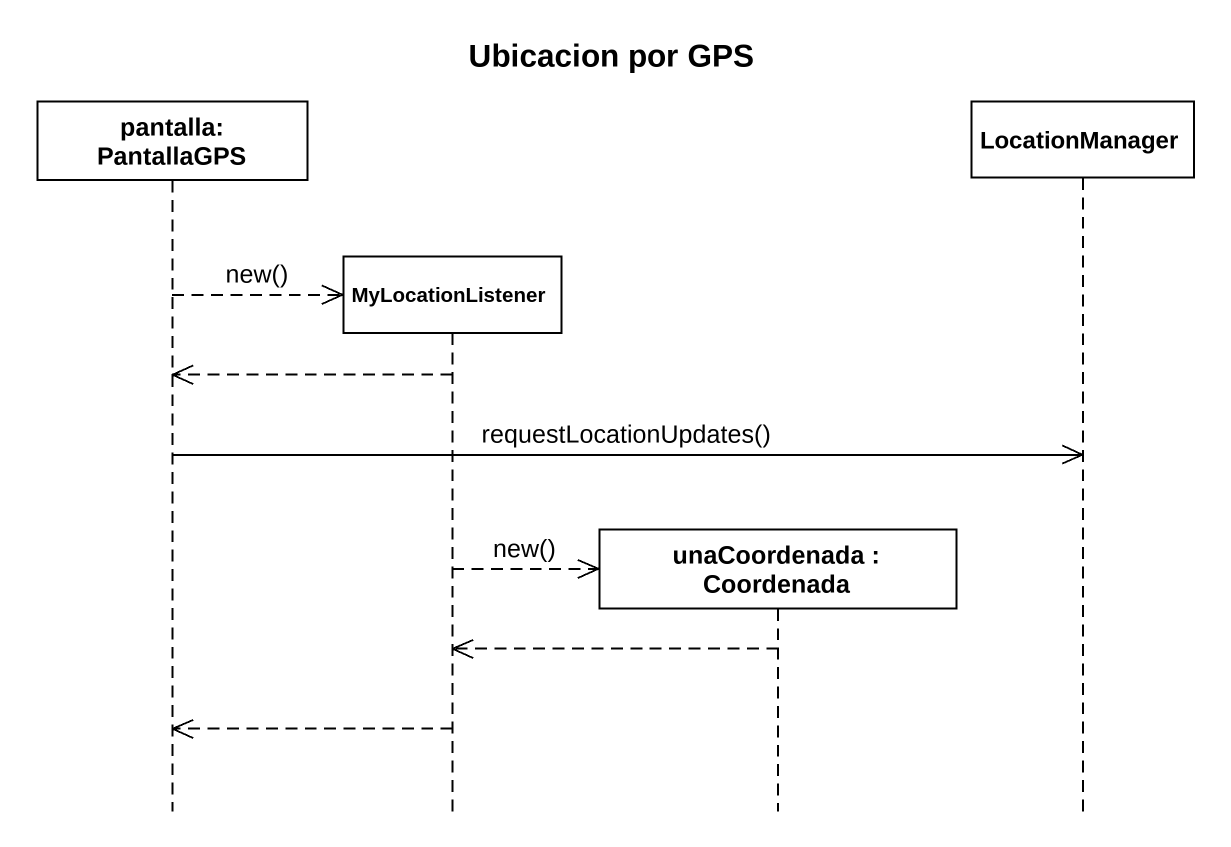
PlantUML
@startuml
title Ubicacion por GPS
hide footbox
participant "pantalla: PantallaGPS" as pantalla_PantallaGPS
participant MyLocationListener
participant "unaCoordenada : Coordenada" as unaCoordenada
participant LocationManager

pantalla_PantallaGPS -->> MyLocationListener ** : new()
MyLocationListener -->> pantalla_PantallaGPS
pantalla_PantallaGPS ->> LocationManager : requestLocationUpdates()
MyLocationListener -->> unaCoordenada ** : new()
unaCoordenada -->> MyLocationListener
MyLocationListener -->> pantalla_PantallaGPS
@enduml
